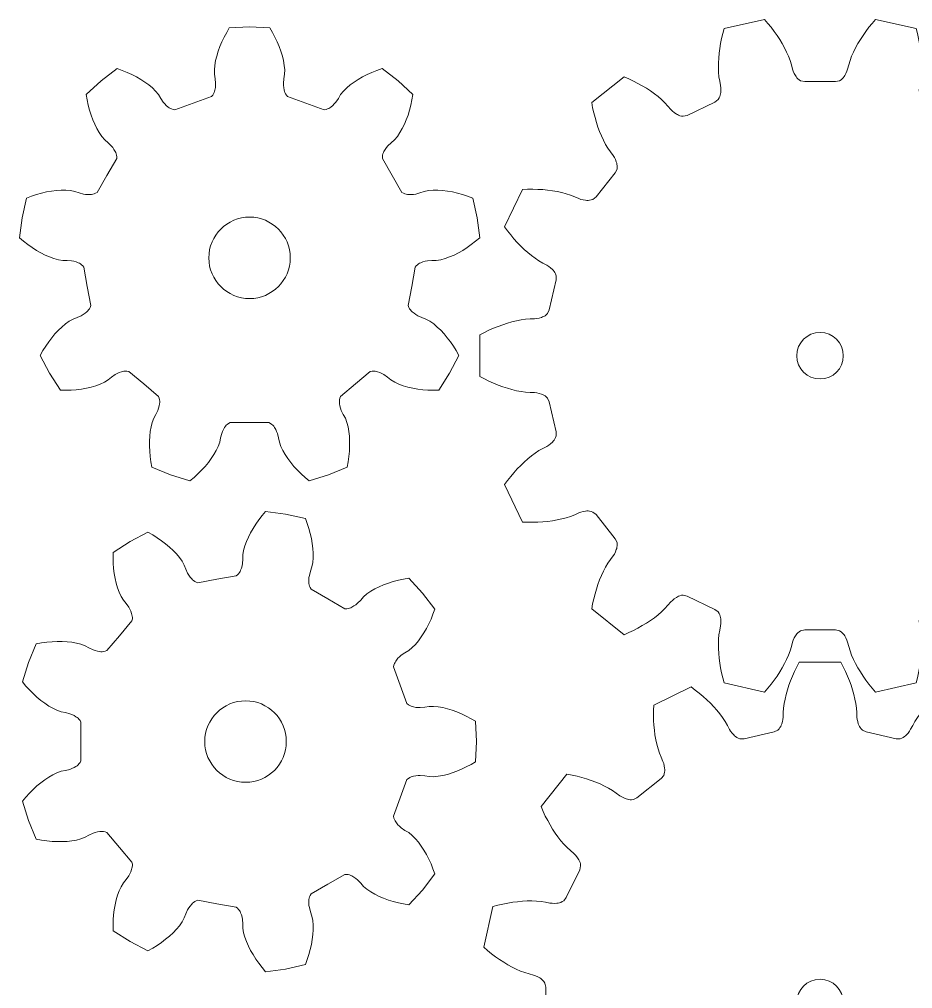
# Model space of a CAD drawing. Header units: inches. Extents: x 104 to 506, y 5 to 299.
# Drawn here: x 237 to 298.4, y 230.8 to 297.4 of the extents above; entities that cross this region are included whole.
import ezdxf

# ---------------------------------------------------------------- set-up
doc = ezdxf.new("R2010")
doc.units = ezdxf.units.IN
doc.header["$MEASUREMENT"] = 0
doc.layers.add('Ebene 1', color=7, linetype='Continuous')

# ---------------------------------------------------------------- blocks, each defined once
blk = doc.blocks.new('block 112')
at = {"layer": 'Ebene 1', "color": 7, "lineweight": 5}
blk.add_lwpolyline([(252.858, 269.648), (252.858, 269.648), (254.194, 269.652), (254.308, 269.595), (254.394, 269.523), (254.457, 269.46), (254.517, 269.391), (254.567, 269.317), (254.653, 269.182), (254.717, 269.036), (254.773, 268.889), (254.852, 268.6), (254.905, 268.295), (255.007, 268.009), (255.137, 267.722), (255.3, 267.442), (255.487, 267.17), (255.689, 266.895), (255.905, 266.637), (256.149, 266.377), (256.405, 266.126), (256.672, 265.875), (256.963, 265.641), (258.285, 266.051), (259.571, 266.587), (259.632, 266.952), (259.682, 267.318), (259.72, 267.676), (259.732, 268.024), (259.732, 268.372), (259.718, 268.703), (259.676, 269.035), (259.623, 269.354), (259.548, 269.659), (259.439, 269.952), (259.287, 270.209), (259.156, 270.486), (259.103, 270.636), (259.063, 270.788), (259.038, 270.945), (259.032, 271.031), (259.032, 271.126), (259.038, 271.219), (259.063, 271.323), (259.103, 271.438), (260.133, 272.298), (261.153, 273.165), (261.281, 273.189), (261.383, 273.189), (261.485, 273.183), (261.569, 273.165), (261.655, 273.14), (261.811, 273.087), (261.949, 273.023), (262.088, 272.947), (262.335, 272.773), (262.569, 272.577), (262.836, 272.423), (263.117, 272.29), (263.423, 272.175), (263.742, 272.087), (264.069, 272.011), (264.413, 271.946), (264.758, 271.905), (265.116, 271.874), (265.487, 271.863), (265.856, 271.863), (266.605, 273.036), (267.247, 274.261), (267.058, 274.593), (266.864, 274.899), (266.66, 275.196), (266.446, 275.476), (266.227, 275.738), (265.997, 275.987), (265.754, 276.214), (265.511, 276.423), (265.253, 276.605), (264.977, 276.758), (264.697, 276.86), (264.416, 276.989), (264.289, 277.064), (264.16, 277.157), (264.035, 277.266), (263.973, 277.32), (263.912, 277.396), (263.855, 277.471), (263.805, 277.565), (263.767, 277.681), (264.007, 279.001), (264.236, 280.327), (264.314, 280.425), (264.391, 280.492), (264.467, 280.548), (264.544, 280.59), (264.621, 280.631), (264.774, 280.684), (264.926, 280.731), (265.079, 280.76), (265.385, 280.784), (265.691, 280.784), (265.997, 280.835), (266.303, 280.916), (266.607, 281.026), (266.908, 281.162), (267.206, 281.315), (267.502, 281.483), (267.805, 281.68), (268.09, 281.883), (268.385, 282.11), (268.672, 282.346), (268.49, 283.721), (268.189, 285.079), (267.832, 285.209), (267.488, 285.323), (267.145, 285.418), (266.797, 285.496), (266.456, 285.554), (266.125, 285.596), (265.793, 285.615), (265.469, 285.615), (265.156, 285.591), (264.85, 285.531), (264.569, 285.427), (264.272, 285.35), (264.12, 285.323), (263.959, 285.311), (263.803, 285.314), (263.713, 285.323), (263.627, 285.337), (263.532, 285.362), (263.436, 285.401), (263.322, 285.465), (262.658, 286.626), (261.987, 287.789), (261.986, 287.916), (261.995, 288.022), (262.02, 288.108), (262.053, 288.197), (262.094, 288.275), (262.173, 288.413), (262.261, 288.544), (262.357, 288.665), (262.58, 288.88), (262.811, 289.073), (263.014, 289.307), (263.193, 289.57), (263.346, 289.849), (263.498, 290.144), (263.627, 290.453), (263.749, 290.779), (263.855, 291.113), (263.94, 291.467), (264.018, 291.826), (264.086, 292.187), (263.062, 293.124), (261.959, 293.968), (261.61, 293.842), (261.266, 293.711), (260.943, 293.559), (260.627, 293.399), (260.332, 293.226), (260.048, 293.042), (259.776, 292.845), (259.532, 292.641), (259.309, 292.412), (259.114, 292.181), (258.961, 291.914), (258.783, 291.666), (258.681, 291.544), (258.578, 291.436), (258.451, 291.332), (258.375, 291.285), (258.298, 291.238), (258.214, 291.196), (258.114, 291.163), (257.991, 291.139), (256.727, 291.602), (255.469, 292.056), (255.387, 292.156), (255.33, 292.247), (255.289, 292.335), (255.262, 292.413), (255.239, 292.499), (255.207, 292.664), (255.188, 292.818), (255.188, 292.971), (255.214, 293.277), (255.267, 293.578), (255.271, 293.888), (255.239, 294.195), (255.188, 294.518), (255.112, 294.835), (255.01, 295.163), (254.891, 295.484), (254.755, 295.806), (254.602, 296.133), (254.43, 296.459), (254.245, 296.778), (252.858, 296.844), (251.467, 296.778), (251.286, 296.459), (251.109, 296.133), (250.956, 295.806), (250.824, 295.484), (250.701, 295.163), (250.602, 294.835), (250.523, 294.518), (250.472, 294.195), (250.444, 293.888), (250.446, 293.578), (250.497, 293.277), (250.523, 292.971), (250.523, 292.818), (250.509, 292.664), (250.476, 292.499), (250.454, 292.413), (250.421, 292.335), (250.386, 292.247), (250.328, 292.156), (250.243, 292.056), (248.989, 291.602), (247.725, 291.139), (247.601, 291.163), (247.502, 291.196), (247.415, 291.238), (247.337, 291.285), (247.266, 291.332), (247.138, 291.436), (247.028, 291.544), (246.927, 291.666), (246.755, 291.914), (246.602, 292.181), (246.407, 292.412), (246.182, 292.641), (245.933, 292.845), (245.668, 293.042), (245.383, 293.226), (245.086, 293.399), (244.773, 293.559), (244.449, 293.711), (244.106, 293.842), (243.757, 293.968), (242.654, 293.124), (241.631, 292.187), (241.695, 291.826), (241.772, 291.467), (241.861, 291.113), (241.966, 290.779), (242.086, 290.453), (242.217, 290.144), (242.364, 289.849), (242.524, 289.57), (242.702, 289.307), (242.906, 289.073), (243.136, 288.88), (243.353, 288.665), (243.455, 288.544), (243.543, 288.413), (243.622, 288.275), (243.659, 288.197), (243.688, 288.108), (243.713, 288.022), (243.73, 287.916), (243.729, 287.789), (243.057, 286.626), (242.387, 285.465), (242.28, 285.401), (242.18, 285.362), (242.09, 285.337), (242.001, 285.323), (241.913, 285.314), (241.749, 285.311), (241.594, 285.323), (241.441, 285.35), (241.147, 285.427), (240.861, 285.531), (240.559, 285.591), (240.242, 285.615), (239.921, 285.615), (239.592, 285.596), (239.256, 285.554), (238.917, 285.496), (238.573, 285.418), (238.228, 285.323), (237.877, 285.209), (237.527, 285.079), (237.226, 283.721), (237.044, 282.346), (237.331, 282.11), (237.618, 281.883), (237.911, 281.68), (238.209, 281.483), (238.509, 281.315), (238.808, 281.162), (239.109, 281.026), (239.414, 280.916), (239.72, 280.835), (240.024, 280.784), (240.327, 280.784), (240.63, 280.76), (240.782, 280.731), (240.934, 280.684), (241.088, 280.631), (241.165, 280.59), (241.243, 280.548), (241.322, 280.492), (241.402, 280.425), (241.48, 280.327), (241.709, 279.001), (241.949, 277.681), (241.904, 277.565), (241.854, 277.471), (241.798, 277.396), (241.743, 277.32), (241.682, 277.266), (241.556, 277.157), (241.427, 277.064), (241.296, 276.989), (241.02, 276.86), (240.732, 276.758), (240.463, 276.605), (240.205, 276.423), (239.962, 276.214), (239.72, 275.987), (239.49, 275.738), (239.269, 275.476), (239.057, 275.196), (238.853, 274.899), (238.657, 274.593), (238.471, 274.261), (239.11, 273.036), (239.86, 271.863), (240.23, 271.863), (240.599, 271.874), (240.956, 271.905), (241.302, 271.946), (241.645, 272.011), (241.974, 272.087), (242.29, 272.175), (242.592, 272.29), (242.881, 272.423), (243.147, 272.577), (243.378, 272.773), (243.628, 272.947), (243.76, 273.023), (243.905, 273.087), (244.061, 273.14), (244.143, 273.165), (244.231, 273.183), (244.326, 273.189), (244.433, 273.189), (244.557, 273.165), (245.583, 272.298), (246.612, 271.438), (246.653, 271.323), (246.678, 271.219), (246.684, 271.126), (246.684, 271.031), (246.679, 270.945), (246.653, 270.788), (246.612, 270.636), (246.56, 270.486), (246.429, 270.209), (246.277, 269.952), (246.169, 269.659), (246.092, 269.354), (246.033, 269.035), (245.998, 268.703), (245.978, 268.372), (245.978, 268.024), (245.996, 267.676), (246.029, 267.318), (246.08, 266.952), (246.144, 266.587), (247.431, 266.051), (248.753, 265.641), (249.044, 265.875), (249.311, 266.126), (249.566, 266.377), (249.81, 266.637), (250.027, 266.895), (250.23, 267.17), (250.415, 267.442), (250.574, 267.722), (250.709, 268.009), (250.811, 268.295), (250.864, 268.6), (250.943, 268.889), (250.999, 269.036), (251.061, 269.182), (251.148, 269.317), (251.198, 269.391), (251.259, 269.46), (251.322, 269.523), (251.408, 269.595), (251.517, 269.652), (252.858, 269.648)], dxfattribs=at)
at = {"layer": 'Ebene 1', "lineweight": 0}
blk.add_open_spline([(255.658, 280.967), (255.658, 282.517), (254.4, 283.766), (252.858, 283.766), (251.311, 283.766), (250.058, 282.517), (250.058, 280.967), (250.058, 279.424), (251.311, 278.167), (252.858, 278.167), (254.4, 278.167), (255.658, 279.424), (255.658, 280.967)], degree=3, knots=[0, 0, 0, 0, 1, 1, 1, 2, 2, 2, 3, 3, 3, 4, 4, 4, 4], dxfattribs=at)
blk = doc.blocks.new('block 116')
at = {"layer": 'Ebene 1', "color": 7, "lineweight": 5}
blk.add_lwpolyline([(310.657, 271.083), (310.657, 271.083), (310.782, 271.33), (310.866, 271.425), (310.958, 271.486), (311.041, 271.534), (311.117, 271.578), (311.201, 271.604), (311.364, 271.655), (311.522, 271.682), (311.676, 271.706), (311.982, 271.714), (312.288, 271.731), (312.598, 271.782), (312.914, 271.833), (313.233, 271.91), (313.541, 272.005), (313.86, 272.11), (314.174, 272.222), (314.489, 272.353), (314.81, 272.496), (315.121, 272.649), (315.437, 272.813), (315.437, 275.667), (315.121, 275.836), (314.81, 275.988), (314.489, 276.127), (314.174, 276.258), (313.86, 276.371), (313.541, 276.474), (313.233, 276.572), (312.914, 276.648), (312.598, 276.702), (312.288, 276.749), (311.982, 276.766), (311.676, 276.779), (311.522, 276.797), (311.364, 276.83), (311.201, 276.878), (311.117, 276.906), (311.041, 276.945), (310.958, 276.993), (310.866, 277.059), (310.782, 277.15), (310.657, 277.397), (310.191, 279.466), (310.187, 279.742), (310.226, 279.865), (310.277, 279.96), (310.33, 280.04), (310.39, 280.113), (310.452, 280.175), (310.574, 280.288), (310.702, 280.382), (310.837, 280.47), (311.106, 280.609), (311.371, 280.762), (311.634, 280.936), (311.89, 281.124), (312.138, 281.329), (312.389, 281.548), (312.623, 281.779), (312.858, 282.022), (313.086, 282.275), (313.308, 282.538), (313.531, 282.815), (313.743, 283.098), (312.502, 285.671), (312.147, 285.683), (311.799, 285.683), (311.45, 285.674), (311.112, 285.656), (310.775, 285.621), (310.447, 285.58), (310.123, 285.525), (309.807, 285.454), (309.498, 285.376), (309.204, 285.275), (308.914, 285.161), (308.632, 285.037), (308.486, 284.986), (308.33, 284.946), (308.16, 284.919), (308.08, 284.915), (307.983, 284.915), (307.888, 284.92), (307.781, 284.943), (307.663, 284.982), (307.445, 285.16), (306.122, 286.817), (306.003, 287.064), (305.993, 287.192), (305.993, 287.301), (306.007, 287.395), (306.025, 287.483), (306.051, 287.568), (306.119, 287.722), (306.192, 287.862), (306.272, 287.998), (306.453, 288.245), (306.629, 288.499), (306.791, 288.767), (306.937, 289.047), (307.078, 289.341), (307.203, 289.646), (307.319, 289.954), (307.422, 290.275), (307.523, 290.603), (307.604, 290.938), (307.681, 291.28), (307.751, 291.632), (305.517, 293.408), (305.195, 293.267), (304.873, 293.115), (304.566, 292.958), (304.27, 292.792), (303.978, 292.617), (303.7, 292.436), (303.441, 292.246), (303.186, 292.045), (302.937, 291.839), (302.712, 291.622), (302.502, 291.393), (302.304, 291.161), (302.193, 291.049), (302.069, 290.947), (301.939, 290.851), (301.863, 290.807), (301.78, 290.768), (301.684, 290.731), (301.582, 290.705), (301.456, 290.692), (301.187, 290.756), (299.277, 291.674), (299.059, 291.846), (298.987, 291.954), (298.948, 292.054), (298.916, 292.145), (298.9, 292.234), (298.881, 292.322), (298.877, 292.488), (298.879, 292.646), (298.896, 292.803), (298.957, 293.103), (299.006, 293.408), (299.032, 293.724), (299.039, 294.041), (299.034, 294.363), (299.019, 294.692), (298.985, 295.022), (298.945, 295.357), (298.887, 295.691), (298.823, 296.032), (298.743, 296.375), (298.651, 296.719), (295.871, 297.353), (295.642, 297.081), (295.413, 296.81), (295.208, 296.531), (295.01, 296.252), (294.828, 295.97), (294.654, 295.688), (294.494, 295.398), (294.355, 295.111), (294.226, 294.82), (294.114, 294.526), (294.031, 294.228), (293.952, 293.931), (293.898, 293.784), (293.832, 293.636), (293.754, 293.493), (293.705, 293.421), (293.646, 293.348), (293.577, 293.279), (293.501, 293.208), (293.388, 293.14), (293.118, 293.081), (291, 293.081), (290.723, 293.14), (290.619, 293.208), (290.539, 293.279), (290.466, 293.348), (290.415, 293.421), (290.364, 293.493), (290.286, 293.636), (290.213, 293.784), (290.16, 293.931), (290.086, 294.228), (289.998, 294.526), (289.883, 294.82), (289.755, 295.111), (289.617, 295.398), (289.456, 295.688), (289.287, 295.97), (289.1, 296.252), (288.907, 296.531), (288.697, 296.81), (288.478, 297.081), (288.25, 297.353), (285.465, 296.719), (285.368, 296.375), (285.293, 296.032), (285.223, 295.691), (285.166, 295.357), (285.125, 295.022), (285.091, 294.692), (285.077, 294.363), (285.071, 294.041), (285.088, 293.724), (285.113, 293.408), (285.163, 293.103), (285.215, 292.803), (285.239, 292.646), (285.242, 292.488), (285.23, 292.322), (285.215, 292.234), (285.193, 292.145), (285.164, 292.054), (285.123, 291.954), (285.058, 291.846), (284.834, 291.674), (282.923, 290.756), (282.66, 290.692), (282.532, 290.705), (282.428, 290.731), (282.336, 290.768), (282.257, 290.807), (282.182, 290.851), (282.042, 290.947), (281.922, 291.049), (281.805, 291.161), (281.608, 291.393), (281.398, 291.622), (281.173, 291.839), (280.932, 292.045), (280.677, 292.246), (280.409, 292.436), (280.132, 292.617), (279.84, 292.792), (279.545, 292.958), (279.237, 293.115), (278.92, 293.267), (278.592, 293.408), (276.367, 291.632), (276.43, 291.28), (276.507, 290.938), (276.597, 290.603), (276.691, 290.275), (276.798, 289.954), (276.907, 289.646), (277.033, 289.341), (277.174, 289.047), (277.319, 288.767), (277.485, 288.499), (277.661, 288.245), (277.848, 287.998), (277.923, 287.862), (278.001, 287.722), (278.058, 287.568), (278.085, 287.483), (278.104, 287.395), (278.125, 287.301), (278.127, 287.192), (278.107, 287.064), (277.988, 286.817), (276.667, 285.16), (276.448, 284.982), (276.328, 284.943), (276.222, 284.92), (276.128, 284.915), (276.036, 284.915), (275.951, 284.919), (275.781, 284.946), (275.628, 284.986), (275.478, 285.037), (275.198, 285.161), (274.914, 285.275), (274.612, 285.376), (274.303, 285.454), (273.996, 285.525), (273.668, 285.58), (273.335, 285.621), (273.005, 285.656), (272.665, 285.674), (272.314, 285.683), (271.963, 285.683), (271.609, 285.671), (270.376, 283.098), (270.581, 282.815), (270.804, 282.538), (271.024, 282.275), (271.252, 282.022), (271.489, 281.779), (271.73, 281.548), (271.972, 281.329), (272.22, 281.124), (272.476, 280.936), (272.741, 280.762), (273.005, 280.609), (273.283, 280.47), (273.413, 280.382), (273.538, 280.288), (273.667, 280.175), (273.72, 280.113), (273.78, 280.04), (273.836, 279.96), (273.886, 279.865), (273.924, 279.742), (273.923, 279.466), (273.454, 277.397), (273.334, 277.15), (273.244, 277.059), (273.158, 276.993), (273.078, 276.945), (272.993, 276.906), (272.909, 276.878), (272.75, 276.83), (272.597, 276.797), (272.443, 276.779), (272.135, 276.766), (271.826, 276.749), (271.512, 276.702), (271.196, 276.648), (270.886, 276.572), (270.571, 276.474), (270.252, 276.371), (269.942, 276.258), (269.621, 276.127), (269.306, 275.988), (268.992, 275.836), (268.673, 275.667), (268.673, 272.813), (268.992, 272.649), (269.306, 272.496), (269.621, 272.353), (269.942, 272.222), (270.252, 272.11), (270.571, 272.005), (270.886, 271.91), (271.196, 271.833), (271.512, 271.782), (271.826, 271.731), (272.135, 271.714), (272.443, 271.706), (272.597, 271.682), (272.75, 271.655), (272.909, 271.604), (272.993, 271.578), (273.078, 271.534), (273.158, 271.486), (273.244, 271.425), (273.334, 271.33), (273.454, 271.083), (273.923, 269.014), (273.924, 268.74), (273.886, 268.621), (273.836, 268.519), (273.78, 268.443), (273.72, 268.366), (273.667, 268.309), (273.538, 268.191), (273.413, 268.098), (273.283, 268.009), (273.005, 267.872), (272.741, 267.721), (272.476, 267.55), (272.22, 267.355), (271.972, 267.15), (271.73, 266.938), (271.489, 266.707), (271.252, 266.458), (271.024, 266.205), (270.804, 265.945), (270.581, 265.664), (270.376, 265.384), (271.609, 262.808), (271.963, 262.8), (272.314, 262.798), (272.665, 262.808), (273.005, 262.83), (273.335, 262.859), (273.668, 262.904), (273.996, 262.961), (274.303, 263.026), (274.612, 263.11), (274.914, 263.204), (275.198, 263.318), (275.478, 263.446), (275.628, 263.497), (275.781, 263.534), (275.951, 263.561), (276.036, 263.571), (276.128, 263.572), (276.222, 263.56), (276.328, 263.543), (276.448, 263.497), (276.667, 263.319), (277.988, 261.662), (278.107, 261.416), (278.127, 261.287), (278.125, 261.178), (278.104, 261.085), (278.085, 260.999), (278.058, 260.917), (278.001, 260.762), (277.923, 260.616), (277.848, 260.489), (277.661, 260.234), (277.485, 259.979), (277.319, 259.716), (277.174, 259.433), (277.033, 259.137), (276.907, 258.833), (276.798, 258.525), (276.691, 258.205), (276.597, 257.879), (276.507, 257.541), (276.43, 257.2), (276.367, 256.848), (278.592, 255.071), (278.92, 255.211), (279.237, 255.364), (279.545, 255.521), (279.84, 255.696), (280.132, 255.867), (280.409, 256.05), (280.677, 256.233), (280.932, 256.435), (281.173, 256.639), (281.398, 256.861), (281.608, 257.089), (281.805, 257.325), (281.922, 257.43), (282.042, 257.532), (282.182, 257.634), (282.257, 257.674), (282.336, 257.71), (282.428, 257.748), (282.532, 257.777), (282.66, 257.787), (282.923, 257.728), (284.834, 256.806), (285.058, 256.639), (285.123, 256.528), (285.164, 256.431), (285.193, 256.333), (285.215, 256.249), (285.23, 256.158), (285.242, 255.998), (285.239, 255.834), (285.215, 255.677), (285.163, 255.376), (285.113, 255.072), (285.088, 254.756), (285.071, 254.445), (285.077, 254.116), (285.091, 253.788), (285.125, 253.457), (285.166, 253.121), (285.223, 252.79), (285.293, 252.452), (285.368, 252.104), (285.465, 251.767), (288.25, 251.131), (288.478, 251.398), (288.697, 251.668), (288.907, 251.948), (289.1, 252.229), (289.287, 252.509), (289.456, 252.791), (289.617, 253.082), (289.755, 253.376), (289.883, 253.659), (289.998, 253.961), (290.086, 254.251), (290.16, 254.548), (290.213, 254.701), (290.286, 254.845), (290.364, 254.986), (290.415, 255.058), (290.466, 255.135), (290.539, 255.206), (290.619, 255.271), (290.723, 255.339), (291, 255.399), (293.118, 255.399), (293.388, 255.339), (293.501, 255.271), (293.577, 255.206), (293.646, 255.135), (293.705, 255.058), (293.754, 254.986), (293.832, 254.845), (293.898, 254.701), (293.952, 254.548), (294.031, 254.251), (294.114, 253.961), (294.226, 253.659), (294.355, 253.376), (294.494, 253.082), (294.654, 252.791), (294.828, 252.509), (295.01, 252.229), (295.208, 251.948), (295.413, 251.668), (295.642, 251.398), (295.871, 251.131), (298.651, 251.767), (298.743, 252.104), (298.823, 252.452), (298.887, 252.79), (298.945, 253.121), (298.985, 253.457), (299.019, 253.788), (299.034, 254.116), (299.039, 254.445), (299.032, 254.756), (299.006, 255.072), (298.957, 255.376), (298.896, 255.677), (298.879, 255.834), (298.877, 255.998), (298.881, 256.158), (298.9, 256.249), (298.916, 256.333), (298.948, 256.431), (298.987, 256.528), (299.059, 256.639), (299.277, 256.806), (301.187, 257.728), (301.456, 257.787), (301.582, 257.777), (301.684, 257.748), (301.78, 257.71), (301.863, 257.674), (301.939, 257.634), (302.069, 257.532), (302.193, 257.43), (302.304, 257.325), (302.502, 257.089), (302.712, 256.861), (302.937, 256.639), (303.186, 256.435), (303.441, 256.233), (303.7, 256.05), (303.978, 255.867), (304.27, 255.696), (304.566, 255.521), (304.873, 255.364), (305.195, 255.211), (305.517, 255.071), (307.751, 256.848), (307.681, 257.2), (307.604, 257.541), (307.523, 257.879), (307.422, 258.205), (307.319, 258.525), (307.203, 258.833), (307.078, 259.137), (306.937, 259.433), (306.791, 259.716), (306.629, 259.979), (306.453, 260.234), (306.272, 260.489), (306.192, 260.616), (306.119, 260.762), (306.051, 260.917), (306.025, 260.999), (306.007, 261.085), (305.993, 261.178), (305.993, 261.287), (306.003, 261.416), (306.122, 261.662), (307.445, 263.319), (307.663, 263.497), (307.781, 263.543), (307.888, 263.56), (307.983, 263.572), (308.08, 263.571), (308.16, 263.561), (308.33, 263.534), (308.486, 263.497), (308.632, 263.446), (308.914, 263.318), (309.204, 263.204), (309.498, 263.11), (309.807, 263.026), (310.123, 262.961), (310.447, 262.904), (310.775, 262.859), (311.112, 262.83), (311.45, 262.808), (311.799, 262.798), (312.147, 262.8), (312.502, 262.808), (313.743, 265.384), (313.531, 265.664), (313.308, 265.945), (313.086, 266.205), (312.858, 266.458), (312.623, 266.707), (312.389, 266.938), (312.138, 267.15), (311.89, 267.355), (311.634, 267.55), (311.371, 267.721), (311.106, 267.872), (310.837, 268.009), (310.702, 268.098), (310.574, 268.191), (310.452, 268.309), (310.39, 268.366), (310.33, 268.443), (310.277, 268.519), (310.226, 268.621), (310.187, 268.74), (310.191, 269.014), (310.657, 271.083)], dxfattribs=at)
blk = doc.blocks.new('block 117')
at = {"layer": 'Ebene 1', "lineweight": 0}
for points in [[(293.655, 274.243), (293.655, 273.359), (292.939, 272.642), (292.055, 272.642), (291.171, 272.642), (290.455, 273.359), (290.455, 274.243), (290.455, 275.126), (291.171, 275.842), (292.055, 275.842), (292.939, 275.842), (293.655, 275.126), (293.655, 274.243)], [(308.655, 274.243), (308.655, 273.359), (307.939, 272.642), (307.055, 272.642), (306.172, 272.642), (305.455, 273.359), (305.455, 274.243), (305.455, 275.126), (306.172, 275.842), (307.055, 275.842), (307.939, 275.842), (308.655, 275.126), (308.655, 274.243)]]:
    blk.add_open_spline(points, degree=3, knots=[0, 0, 0, 0, 1, 1, 1, 2, 2, 2, 3, 3, 3, 4, 4, 4, 4], dxfattribs=at)
blk = doc.blocks.new('block 115')
at = {"layer": 'Ebene 1'}
for name in ['block 116', 'block 117']:
    blk.add_blockref(name, (0, 0), dxfattribs=at)
blk = doc.blocks.new('block 125')
at = {"layer": 'Ebene 1', "color": 7, "lineweight": 5}
blk.add_lwpolyline([(310.892, 230.851), (310.892, 230.851), (310.959, 231.12), (311.02, 231.232), (311.096, 231.312), (311.166, 231.377), (311.231, 231.437), (311.306, 231.481), (311.454, 231.567), (311.603, 231.628), (311.747, 231.686), (312.044, 231.761), (312.338, 231.846), (312.629, 231.965), (312.926, 232.085), (313.219, 232.231), (313.498, 232.392), (313.786, 232.566), (314.068, 232.745), (314.346, 232.942), (314.627, 233.153), (314.896, 233.371), (315.168, 233.602), (314.533, 236.384), (314.187, 236.478), (313.85, 236.558), (313.506, 236.622), (313.17, 236.68), (312.838, 236.72), (312.504, 236.749), (312.182, 236.776), (311.855, 236.779), (311.534, 236.762), (311.222, 236.739), (310.92, 236.687), (310.618, 236.631), (310.464, 236.615), (310.303, 236.611), (310.133, 236.622), (310.046, 236.631), (309.962, 236.652), (309.87, 236.681), (309.766, 236.724), (309.664, 236.794), (309.487, 237.007), (308.572, 238.921), (308.507, 239.188), (308.518, 239.317), (308.547, 239.421), (308.58, 239.511), (308.622, 239.595), (308.67, 239.67), (308.763, 239.808), (308.867, 239.927), (308.979, 240.043), (309.21, 240.239), (309.434, 240.447), (309.653, 240.675), (309.861, 240.916), (310.056, 241.171), (310.252, 241.439), (310.429, 241.717), (310.604, 242.006), (310.77, 242.303), (310.928, 242.61), (311.083, 242.929), (311.228, 243.253), (309.444, 245.484), (309.096, 245.416), (308.757, 245.339), (308.419, 245.253), (308.094, 245.161), (307.772, 245.052), (307.461, 244.938), (307.158, 244.812), (306.866, 244.673), (306.582, 244.528), (306.318, 244.365), (306.061, 244.189), (305.813, 244.005), (305.682, 243.923), (305.539, 243.849), (305.379, 243.784), (305.302, 243.764), (305.208, 243.741), (305.114, 243.725), (305.004, 243.724), (304.88, 243.736), (304.628, 243.861), (302.97, 245.182), (302.799, 245.396), (302.761, 245.519), (302.736, 245.625), (302.729, 245.72), (302.727, 245.81), (302.733, 245.899), (302.765, 246.063), (302.805, 246.216), (302.853, 246.367), (302.975, 246.648), (303.089, 246.935), (303.188, 247.232), (303.268, 247.538), (303.34, 247.855), (303.394, 248.181), (303.438, 248.507), (303.467, 248.842), (303.493, 249.184), (303.497, 249.53), (303.496, 249.88), (303.487, 250.238), (300.914, 251.474), (300.631, 251.264), (300.351, 251.044), (300.087, 250.823), (299.835, 250.595), (299.589, 250.359), (299.359, 250.121), (299.147, 249.878), (298.944, 249.625), (298.747, 249.37), (298.576, 249.108), (298.422, 248.837), (298.281, 248.568), (298.198, 248.434), (298.099, 248.306), (297.993, 248.184), (297.93, 248.124), (297.857, 248.068), (297.771, 248.011), (297.678, 247.962), (297.559, 247.921), (297.282, 247.924), (295.215, 248.394), (294.965, 248.514), (294.871, 248.602), (294.811, 248.692), (294.76, 248.773), (294.724, 248.856), (294.685, 248.938), (294.645, 249.098), (294.611, 249.252), (294.593, 249.41), (294.586, 249.716), (294.565, 250.024), (294.52, 250.337), (294.457, 250.649), (294.38, 250.962), (294.293, 251.279), (294.186, 251.593), (294.073, 251.911), (293.941, 252.223), (293.804, 252.542), (293.649, 252.858), (293.483, 253.173), (290.631, 253.173), (290.468, 252.856), (290.306, 252.542), (290.168, 252.224), (290.037, 251.907), (289.922, 251.592), (289.816, 251.279), (289.724, 250.961), (289.652, 250.649), (289.592, 250.337), (289.548, 250.026), (289.533, 249.717), (289.522, 249.409), (289.502, 249.254), (289.47, 249.095), (289.426, 248.939), (289.395, 248.857), (289.353, 248.773), (289.301, 248.69), (289.243, 248.604), (289.148, 248.513), (288.897, 248.395), (286.832, 247.924), (286.549, 247.92), (286.433, 247.963), (286.339, 248.014), (286.253, 248.066), (286.188, 248.125), (286.121, 248.185), (286.013, 248.306), (285.909, 248.434), (285.825, 248.565), (285.687, 248.839), (285.535, 249.11), (285.358, 249.371), (285.168, 249.626), (284.969, 249.875), (284.747, 250.122), (284.521, 250.359), (284.275, 250.592), (284.025, 250.822), (283.758, 251.047), (283.484, 251.263), (283.201, 251.477), (280.628, 250.239), (280.609, 249.882), (280.613, 249.531), (280.62, 249.183), (280.639, 248.844), (280.674, 248.509), (280.713, 248.179), (280.773, 247.856), (280.839, 247.541), (280.926, 247.235), (281.021, 246.933), (281.137, 246.646), (281.255, 246.366), (281.314, 246.218), (281.351, 246.064), (281.376, 245.9), (281.381, 245.811), (281.38, 245.72), (281.371, 245.624), (281.354, 245.517), (281.315, 245.398), (281.135, 245.18), (279.476, 243.86), (279.234, 243.739), (279.106, 243.723), (278.999, 243.726), (278.901, 243.741), (278.816, 243.761), (278.733, 243.788), (278.575, 243.85), (278.435, 243.923), (278.296, 244.007), (278.052, 244.188), (277.797, 244.365), (277.529, 244.527), (277.248, 244.673), (276.954, 244.813), (276.652, 244.939), (276.341, 245.053), (276.017, 245.158), (275.693, 245.255), (275.358, 245.339), (275.014, 245.417), (274.664, 245.482), (272.889, 243.255), (273.029, 242.926), (273.18, 242.61), (273.343, 242.303), (273.507, 242.004), (273.683, 241.715), (273.858, 241.439), (274.049, 241.17), (274.251, 240.915), (274.455, 240.674), (274.676, 240.45), (274.904, 240.24), (275.141, 240.042), (275.245, 239.926), (275.353, 239.807), (275.443, 239.67), (275.487, 239.593), (275.526, 239.511), (275.567, 239.424), (275.593, 239.318), (275.602, 239.189), (275.541, 238.922), (274.622, 237.012), (274.447, 236.79), (274.34, 236.726), (274.242, 236.679), (274.151, 236.653), (274.061, 236.633), (273.977, 236.617), (273.806, 236.606), (273.648, 236.612), (273.49, 236.627), (273.19, 236.686), (272.887, 236.735), (272.57, 236.765), (272.252, 236.773), (271.937, 236.773), (271.605, 236.754), (271.271, 236.72), (270.942, 236.681), (270.606, 236.623), (270.262, 236.553), (269.92, 236.475), (269.577, 236.384), (268.947, 233.602), (269.21, 233.372), (269.49, 233.152), (269.763, 232.944), (270.041, 232.748), (270.326, 232.564), (270.613, 232.392), (270.898, 232.233), (271.184, 232.088), (271.476, 231.961), (271.774, 231.851), (272.065, 231.761), (272.366, 231.686), (272.513, 231.63), (272.655, 231.566), (272.807, 231.485), (272.872, 231.435), (272.947, 231.378), (273.02, 231.313), (273.089, 231.231), (273.153, 231.119), (273.214, 230.851), (273.217, 228.729), (273.155, 228.461), (273.087, 228.353), (273.019, 228.269), (272.951, 228.205), (272.877, 228.148), (272.801, 228.101), (272.657, 228.019), (272.515, 227.954), (272.369, 227.901), (272.072, 227.82), (271.773, 227.735), (271.478, 227.619), (271.182, 227.496), (270.897, 227.353), (270.612, 227.188), (270.324, 227.016), (270.046, 226.837), (269.763, 226.638), (269.486, 226.433), (269.215, 226.214), (268.94, 225.978), (269.575, 223.196), (269.924, 223.107), (270.263, 223.027), (270.603, 222.958), (270.944, 222.902), (271.272, 222.862), (271.606, 222.831), (271.934, 222.808), (272.253, 222.802), (272.573, 222.823), (272.89, 222.843), (273.195, 222.894), (273.498, 222.956), (273.653, 222.967), (273.809, 222.974), (273.975, 222.96), (274.062, 222.953), (274.155, 222.93), (274.244, 222.901), (274.341, 222.86), (274.45, 222.787), (274.622, 222.573), (275.54, 220.66), (275.601, 220.393), (275.591, 220.269), (275.565, 220.158), (275.528, 220.072), (275.486, 219.983), (275.447, 219.916), (275.347, 219.772), (275.247, 219.654), (275.139, 219.538), (274.899, 219.343), (274.675, 219.136), (274.455, 218.911), (274.248, 218.664), (274.053, 218.41), (273.864, 218.148), (273.679, 217.869), (273.505, 217.574), (273.339, 217.276), (273.182, 216.974), (273.027, 216.65), (272.889, 216.332), (274.664, 214.095), (275.012, 214.166), (275.354, 214.242), (275.694, 214.33), (276.021, 214.427), (276.336, 214.529), (276.651, 214.647), (276.957, 214.776), (277.243, 214.907), (277.525, 215.058), (277.799, 215.217), (278.05, 215.391), (278.294, 215.578), (278.43, 215.661), (278.57, 215.731), (278.73, 215.795), (278.811, 215.824), (278.9, 215.845), (278.995, 215.854), (279.102, 215.862), (279.228, 215.844), (279.482, 215.718), (281.139, 214.397), (281.309, 214.184), (281.357, 214.063), (281.38, 213.955), (281.38, 213.86), (281.38, 213.772), (281.373, 213.686), (281.352, 213.522), (281.308, 213.363), (281.263, 213.222), (281.137, 212.932), (281.022, 212.645), (280.919, 212.351), (280.841, 212.043), (280.77, 211.723), (280.715, 211.399), (280.676, 211.074), (280.643, 210.738), (280.624, 210.399), (280.611, 210.05), (280.613, 209.7), (280.629, 209.343), (283.194, 208.106), (283.482, 208.315), (283.758, 208.535), (284.024, 208.756), (284.271, 208.993), (284.519, 209.224), (284.748, 209.465), (284.968, 209.702), (285.172, 209.956), (285.361, 210.209), (285.532, 210.475), (285.686, 210.744), (285.825, 211.018), (285.916, 211.147), (286.01, 211.273), (286.124, 211.403), (286.188, 211.459), (286.257, 211.511), (286.338, 211.57), (286.434, 211.621), (286.556, 211.659), (286.826, 211.66), (288.894, 211.187), (289.149, 211.073), (289.237, 210.98), (289.298, 210.894), (289.349, 210.805), (289.388, 210.728), (289.424, 210.642), (289.471, 210.49), (289.505, 210.329), (289.517, 210.17), (289.532, 209.866), (289.551, 209.558), (289.597, 209.245), (289.65, 208.937), (289.729, 208.617), (289.815, 208.301), (289.923, 207.986), (290.037, 207.668), (290.167, 207.358), (290.31, 207.044), (290.46, 206.721), (290.63, 206.414), (293.487, 206.414), (293.649, 206.725), (293.803, 207.037), (293.946, 207.356), (294.071, 207.673), (294.192, 207.988), (294.293, 208.301), (294.385, 208.62), (294.454, 208.937), (294.517, 209.242), (294.561, 209.561), (294.583, 209.864), (294.589, 210.17), (294.606, 210.331), (294.645, 210.488), (294.69, 210.643), (294.724, 210.724), (294.756, 210.811), (294.811, 210.896), (294.875, 210.977), (294.961, 211.067), (295.218, 211.187), (297.282, 211.658), (297.56, 211.66), (297.684, 211.619), (297.773, 211.572), (297.856, 211.518), (297.932, 211.456), (297.995, 211.397), (298.102, 211.277), (298.199, 211.151), (298.285, 211.014), (298.429, 210.742), (298.574, 210.477), (298.751, 210.209), (298.939, 209.96), (299.14, 209.705), (299.361, 209.457), (299.593, 209.221), (299.833, 208.989), (300.088, 208.758), (300.351, 208.531), (300.634, 208.319), (300.916, 208.11), (303.485, 209.349), (303.5, 209.698), (303.501, 210.054), (303.487, 210.398), (303.471, 210.734), (303.435, 211.07), (303.395, 211.401), (303.336, 211.723), (303.268, 212.045), (303.191, 212.347), (303.096, 212.649), (302.98, 212.935), (302.854, 213.214), (302.802, 213.364), (302.765, 213.524), (302.732, 213.68), (302.731, 213.773), (302.728, 213.859), (302.737, 213.962), (302.754, 214.065), (302.799, 214.189), (302.974, 214.4), (304.631, 215.724), (304.881, 215.841), (305.005, 215.86), (305.111, 215.855), (305.214, 215.838), (305.303, 215.822), (305.385, 215.8), (305.535, 215.729), (305.679, 215.657), (305.81, 215.58), (306.055, 215.394), (306.311, 215.218), (306.58, 215.052), (306.868, 214.908), (307.161, 214.768), (307.455, 214.648), (307.766, 214.53), (308.089, 214.429), (308.417, 214.324), (308.751, 214.24), (309.099, 214.162), (309.445, 214.097), (311.226, 216.327), (311.08, 216.654), (310.929, 216.969), (310.775, 217.281), (310.604, 217.576), (310.432, 217.866), (310.25, 218.14), (310.061, 218.409), (309.857, 218.666), (309.653, 218.909), (309.436, 219.13), (309.208, 219.339), (308.974, 219.547), (308.868, 219.653), (308.764, 219.779), (308.664, 219.915), (308.621, 219.99), (308.584, 220.069), (308.55, 220.157), (308.525, 220.264), (308.506, 220.391), (308.568, 220.657), (309.488, 222.567), (309.661, 222.79), (309.766, 222.86), (309.867, 222.901), (309.957, 222.934), (310.052, 222.954), (310.131, 222.962), (310.303, 222.974), (310.464, 222.973), (310.617, 222.956), (310.921, 222.894), (311.229, 222.847), (311.537, 222.82), (311.856, 222.807), (312.179, 222.814), (312.507, 222.831), (312.837, 222.86), (313.173, 222.907), (313.506, 222.961), (313.85, 223.028), (314.188, 223.108), (314.532, 223.195), (315.169, 225.982), (314.9, 226.207), (314.621, 226.432), (314.346, 226.636), (314.067, 226.832), (313.782, 227.023), (313.503, 227.196), (313.211, 227.347), (312.924, 227.492), (312.631, 227.625), (312.336, 227.732), (312.044, 227.82), (311.752, 227.895), (311.601, 227.951), (311.455, 228.013), (311.31, 228.101), (311.236, 228.143), (311.16, 228.205), (311.092, 228.267), (311.02, 228.355), (310.955, 228.462), (310.898, 228.73), (310.892, 230.851)], dxfattribs=at)
blk = doc.blocks.new('block 126')
at = {"layer": 'Ebene 1', "lineweight": 0}
for points in [[(293.654, 229.793), (293.654, 228.909), (292.938, 228.192), (292.054, 228.192), (291.17, 228.192), (290.454, 228.909), (290.454, 229.793), (290.454, 230.676), (291.17, 231.392), (292.054, 231.392), (292.938, 231.392), (293.654, 230.676), (293.654, 229.793)], [(308.654, 229.793), (308.654, 228.909), (307.938, 228.192), (307.054, 228.192), (306.17, 228.192), (305.454, 228.909), (305.454, 229.793), (305.454, 230.676), (306.17, 231.392), (307.054, 231.392), (307.938, 231.392), (308.654, 230.676), (308.654, 229.793)]]:
    blk.add_open_spline(points, degree=3, knots=[0, 0, 0, 0, 1, 1, 1, 2, 2, 2, 3, 3, 3, 4, 4, 4, 4], dxfattribs=at)
blk = doc.blocks.new('block 124')
at = {"layer": 'Ebene 1'}
for name in ['block 125', 'block 126']:
    blk.add_blockref(name, (0, 0), dxfattribs=at)
blk = doc.blocks.new('block 152')
at = {"layer": 'Ebene 1', "color": 7, "lineweight": 5}
blk.add_lwpolyline([(241.263, 247.729), (241.263, 247.729), (241.267, 246.393), (241.211, 246.279), (241.138, 246.193), (241.076, 246.13), (241.007, 246.069), (240.933, 246.019), (240.798, 245.934), (240.651, 245.87), (240.505, 245.814), (240.215, 245.735), (239.91, 245.682), (239.624, 245.579), (239.337, 245.45), (239.058, 245.286), (238.785, 245.1), (238.51, 244.898), (238.252, 244.681), (237.993, 244.437), (237.742, 244.181), (237.49, 243.914), (237.257, 243.624), (237.667, 242.301), (238.203, 241.015), (238.567, 240.954), (238.933, 240.905), (239.291, 240.867), (239.639, 240.855), (239.988, 240.855), (240.319, 240.869), (240.651, 240.911), (240.969, 240.963), (241.274, 241.039), (241.568, 241.148), (241.824, 241.3), (242.102, 241.431), (242.251, 241.483), (242.403, 241.524), (242.561, 241.549), (242.646, 241.555), (242.741, 241.555), (242.834, 241.549), (242.938, 241.524), (243.053, 241.483), (243.914, 240.453), (244.78, 239.434), (244.804, 239.305), (244.804, 239.203), (244.798, 239.102), (244.78, 239.018), (244.756, 238.931), (244.703, 238.776), (244.639, 238.637), (244.562, 238.498), (244.388, 238.252), (244.192, 238.018), (244.038, 237.751), (243.906, 237.47), (243.79, 237.164), (243.702, 236.845), (243.627, 236.517), (243.561, 236.174), (243.521, 235.829), (243.49, 235.47), (243.479, 235.1), (243.479, 234.731), (244.651, 233.981), (245.876, 233.34), (246.208, 233.528), (246.514, 233.723), (246.811, 233.927), (247.091, 234.14), (247.354, 234.36), (247.602, 234.59), (247.83, 234.832), (248.038, 235.076), (248.22, 235.334), (248.373, 235.609), (248.475, 235.889), (248.604, 236.17), (248.679, 236.297), (248.773, 236.427), (248.881, 236.552), (248.936, 236.613), (249.012, 236.675), (249.087, 236.731), (249.18, 236.782), (249.296, 236.82), (250.616, 236.58), (251.942, 236.35), (252.041, 236.272), (252.107, 236.195), (252.164, 236.119), (252.206, 236.042), (252.247, 235.966), (252.3, 235.813), (252.347, 235.66), (252.375, 235.507), (252.4, 235.202), (252.4, 234.896), (252.451, 234.59), (252.532, 234.284), (252.641, 233.98), (252.777, 233.679), (252.93, 233.381), (253.099, 233.085), (253.296, 232.782), (253.499, 232.496), (253.725, 232.202), (253.962, 231.914), (255.337, 232.097), (256.694, 232.397), (256.824, 232.754), (256.939, 233.099), (257.034, 233.442), (257.112, 233.79), (257.17, 234.131), (257.212, 234.462), (257.23, 234.794), (257.23, 235.117), (257.206, 235.43), (257.146, 235.736), (257.042, 236.017), (256.966, 236.314), (256.939, 236.467), (256.926, 236.627), (256.929, 236.783), (256.939, 236.873), (256.953, 236.96), (256.977, 237.054), (257.017, 237.15), (257.08, 237.264), (258.242, 237.929), (259.405, 238.6), (259.532, 238.601), (259.637, 238.592), (259.724, 238.567), (259.812, 238.533), (259.891, 238.493), (260.028, 238.414), (260.16, 238.326), (260.281, 238.229), (260.496, 238.007), (260.688, 237.776), (260.922, 237.573), (261.185, 237.394), (261.465, 237.241), (261.759, 237.088), (262.069, 236.96), (262.394, 236.837), (262.729, 236.732), (263.082, 236.647), (263.441, 236.569), (263.803, 236.501), (264.74, 237.524), (265.584, 238.628), (265.458, 238.977), (265.327, 239.32), (265.175, 239.644), (265.014, 239.96), (264.842, 240.255), (264.658, 240.539), (264.461, 240.81), (264.256, 241.054), (264.027, 241.277), (263.797, 241.473), (263.53, 241.626), (263.281, 241.804), (263.159, 241.906), (263.052, 242.008), (262.947, 242.136), (262.901, 242.212), (262.853, 242.289), (262.811, 242.373), (262.778, 242.472), (262.754, 242.596), (263.217, 243.86), (263.671, 245.118), (263.771, 245.199), (263.863, 245.257), (263.951, 245.297), (264.029, 245.324), (264.114, 245.348), (264.28, 245.38), (264.434, 245.399), (264.587, 245.399), (264.893, 245.373), (265.194, 245.32), (265.503, 245.315), (265.811, 245.348), (266.133, 245.399), (266.45, 245.475), (266.778, 245.577), (267.1, 245.695), (267.422, 245.832), (267.748, 245.985), (268.075, 246.157), (268.393, 246.342), (268.459, 247.729), (268.393, 249.12), (268.075, 249.3), (267.748, 249.477), (267.422, 249.63), (267.1, 249.762), (266.778, 249.885), (266.45, 249.985), (266.133, 250.064), (265.811, 250.115), (265.503, 250.143), (265.194, 250.14), (264.893, 250.089), (264.587, 250.064), (264.434, 250.064), (264.28, 250.078), (264.114, 250.111), (264.029, 250.133), (263.951, 250.166), (263.863, 250.201), (263.771, 250.258), (263.671, 250.344), (263.217, 251.598), (262.754, 252.862), (262.778, 252.986), (262.811, 253.085), (262.853, 253.171), (262.901, 253.249), (262.947, 253.321), (263.052, 253.449), (263.159, 253.559), (263.281, 253.659), (263.53, 253.832), (263.797, 253.984), (264.027, 254.18), (264.256, 254.404), (264.461, 254.653), (264.658, 254.919), (264.842, 255.203), (265.014, 255.501), (265.175, 255.814), (265.327, 256.138), (265.458, 256.481), (265.584, 256.829), (264.74, 257.933), (263.803, 258.955), (263.441, 258.891), (263.082, 258.815), (262.729, 258.726), (262.394, 258.62), (262.069, 258.501), (261.759, 258.369), (261.465, 258.223), (261.185, 258.063), (260.922, 257.885), (260.688, 257.681), (260.496, 257.451), (260.281, 257.233), (260.16, 257.132), (260.028, 257.044), (259.891, 256.965), (259.812, 256.928), (259.724, 256.898), (259.637, 256.874), (259.532, 256.857), (259.405, 256.858), (258.242, 257.53), (257.08, 258.2), (257.017, 258.307), (256.977, 258.407), (256.953, 258.497), (256.939, 258.585), (256.929, 258.674), (256.926, 258.838), (256.939, 258.993), (256.966, 259.146), (257.042, 259.44), (257.146, 259.726), (257.206, 260.028), (257.23, 260.344), (257.23, 260.666), (257.212, 260.995), (257.17, 261.331), (257.112, 261.67), (257.034, 262.014), (256.939, 262.359), (256.824, 262.709), (256.694, 263.059), (255.337, 263.361), (253.962, 263.543), (253.725, 263.255), (253.499, 262.968), (253.296, 262.676), (253.099, 262.378), (252.93, 262.078), (252.777, 261.779), (252.641, 261.478), (252.532, 261.173), (252.451, 260.867), (252.4, 260.562), (252.4, 260.26), (252.375, 259.957), (252.347, 259.805), (252.3, 259.652), (252.247, 259.499), (252.206, 259.421), (252.164, 259.344), (252.107, 259.264), (252.041, 259.185), (251.942, 259.107), (250.616, 258.877), (249.296, 258.638), (249.18, 258.683), (249.087, 258.733), (249.012, 258.789), (248.936, 258.844), (248.881, 258.905), (248.773, 259.031), (248.679, 259.159), (248.604, 259.291), (248.475, 259.567), (248.373, 259.855), (248.22, 260.123), (248.038, 260.381), (247.83, 260.625), (247.602, 260.867), (247.354, 261.096), (247.091, 261.317), (246.811, 261.53), (246.514, 261.734), (246.208, 261.929), (245.876, 262.116), (244.651, 261.476), (243.479, 260.727), (243.479, 260.357), (243.49, 259.988), (243.521, 259.63), (243.561, 259.284), (243.627, 258.942), (243.702, 258.613), (243.79, 258.297), (243.906, 257.994), (244.038, 257.706), (244.192, 257.439), (244.388, 257.209), (244.562, 256.959), (244.639, 256.826), (244.703, 256.682), (244.756, 256.526), (244.78, 256.444), (244.798, 256.355), (244.804, 256.261), (244.804, 256.153), (244.78, 256.03), (243.914, 255.004), (243.053, 253.974), (242.938, 253.933), (242.834, 253.909), (242.741, 253.902), (242.646, 253.902), (242.561, 253.908), (242.403, 253.933), (242.251, 253.974), (242.102, 254.026), (241.824, 254.158), (241.568, 254.31), (241.274, 254.418), (240.969, 254.494), (240.651, 254.553), (240.319, 254.589), (239.988, 254.608), (239.639, 254.608), (239.291, 254.591), (238.933, 254.557), (238.567, 254.506), (238.203, 254.442), (237.667, 253.156), (237.257, 251.834), (237.49, 251.543), (237.742, 251.276), (237.993, 251.021), (238.252, 250.777), (238.51, 250.56), (238.785, 250.357), (239.058, 250.171), (239.337, 250.013), (239.624, 249.878), (239.91, 249.775), (240.215, 249.722), (240.505, 249.644), (240.651, 249.588), (240.798, 249.526), (240.933, 249.438), (241.007, 249.388), (241.076, 249.328), (241.138, 249.265), (241.211, 249.179), (241.267, 249.07), (241.263, 247.729)], dxfattribs=at)
at = {"layer": 'Ebene 1', "lineweight": 0}
blk.add_open_spline([(252.582, 244.928), (254.133, 244.928), (255.382, 246.186), (255.382, 247.729), (255.382, 249.276), (254.133, 250.529), (252.582, 250.529), (251.039, 250.529), (249.782, 249.276), (249.782, 247.729), (249.782, 246.186), (251.039, 244.928), (252.582, 244.928)], degree=3, knots=[0, 0, 0, 0, 1, 1, 1, 2, 2, 2, 3, 3, 3, 4, 4, 4, 4], dxfattribs=at)

msp = doc.modelspace()

# ---------------------------------------------------------------- block references
at = {"layer": 'Ebene 1'}
for name in ['block 115', 'block 112', 'block 152', 'block 124']:
    msp.add_blockref(name, (0, 0), dxfattribs=at)

doc.saveas('drawing.dxf')
